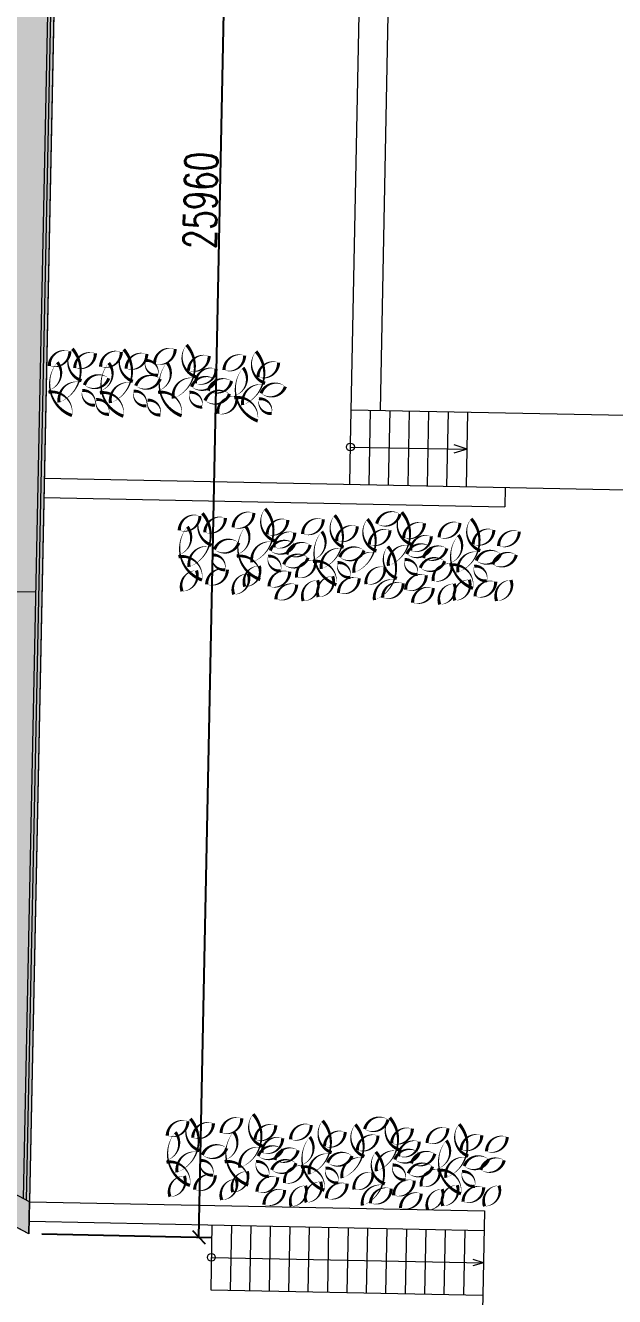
# Model space of a CAD drawing. Header units: metres. Extents: x -45 to 1930, y -347 to 488.
# Drawn here: x 108.75 to 117.84, y -319.37 to -299.77 of the extents above; entities that cross this region are included whole.
import ezdxf

# ---------------------------------------------------------------- set-up
doc = ezdxf.new("R2010")
doc.units = ezdxf.units.M
doc.header["$PDMODE"] = 3
doc.linetypes.add('ČERCHOVANÁ', pattern=[25.4, 12.7, -6.35, 0, -6.35])
for name, color, linetype in [('koty', 4, 'Continuous'), ('OSA', 7, 'ČERCHOVANÁ'), ('SRAFY', 3, 'Continuous'), ('srafy sklo', 252, 'Continuous'), ('SRAFY-TERÉN', 252, 'Continuous'), ('zariz.predmety', 203, 'Continuous'), ('ZDIVO', 1, 'Continuous')]:
    doc.layers.add(name, color=color, linetype=linetype)
doc.styles.add('ROMANS', font='romans.shx', dxfattribs={"width": 0.7})
doc.dimstyles.new('andr', dxfattribs={"dimtxt": 0.1, "dimasz": 0.2, "dimexe": 0.2, "dimexo": 0.2, "dimgap": 0.05, "dimtad": 1, "dimlfac": 1000, "dimrnd": 10, "dimtxsty": 'Standard', "dimblk": 'OBLIQUE', "dimcen": 2.5, "dimclrd": 7, "dimclre": 7, "dimclrt": 7, "dimadec": 0, "dimazin": 0, "dimtfac": 1, "dimtmove": 0, "dimatfit": 3, "dimldrblk": 'OBLIQUE', "dimfxl": 0, "dimarcsym": 0})

# ---------------------------------------------------------------- blocks, each defined once
blk = doc.blocks.new('_OBLIQUE')
at = {"color": 0, "linetype": 'ByBlock'}
blk.add_line((-0.5, -0.5), (0.5, 0.5), dxfattribs=at)
blk = doc.blocks.new('*D51')
at = {"layer": 'Defpoints', "color": 0, "linetype": 'Continuous', "lineweight": 0}
for p in [(109.333, -292.453), (111.955, -292.507), (108.801, -318.405)]:
    blk.add_point(p, dxfattribs=at)
at = {"layer": 'koty', "color": 7, "linetype": 'Continuous', "lineweight": -2}
for p, q in [((109.533, -292.457), (112.155, -292.511)), ((111.423, -318.459), (111.955, -292.507)), ((109.001, -318.409), (111.623, -318.463))]:
    blk.add_line(p, q, dxfattribs=at)
at = {"layer": 'koty', "color": 7, "linetype": 'Continuous', "lineweight": -2, "xscale": 0.2, "yscale": 0.2, "zscale": 0.2}
for p, rotation in [((111.955, -292.507), 88.82439978750594), ((111.423, -318.459), 268.8243997875059)]:
    blk.add_blockref('_OBLIQUE', p, dxfattribs=dict(at, rotation=rotation))
at = {"layer": 'koty', "color": 7, "linetype": 'Continuous', "lineweight": 0, "insert": (111.451, -302.468), "char_height": 0.5, "attachment_point": 5, "rotation": 88.8244, "style": 'ROMANS'}
blk.add_mtext('25960', dxfattribs=at)

msp = doc.modelspace()

# ---------------------------------------------------------------- hatches: boundary and pattern name
at = {"layer": 'srafy sklo', "linetype": 'Continuous', "lineweight": 0}
h = msp.add_hatch(color=253, dxfattribs=at)
h.paths.add_polyline_path([(108.800562, -318.405214), (97.124, -312.268924), (97.534333, -292.273134), (109.331849, -292.515231)])
edge = h.paths.add_edge_path(flags=17)
edge.add_line((97.124, -312.268924), (97.534333, -292.273134))

# ---------------------------------------------------------------- linework, layer by layer
at = {"linetype": 'Continuous', "lineweight": 0}
for p, q in [((109.331849, -292.515231), (108.810639, -317.914135)), ((109.229819, -292.613158), (108.71169, -317.861886)), ((109.280834, -292.564194), (108.761165, -317.888011)), ((113.764742, -306.221142), (113.946685, -297.085974)), ((114.225102, -305.705466), (114.396596, -297.094934)), ((113.775191, -305.696506), (120.098166, -305.822439)), ((109.039688, -306.752418), (119.694361, -306.964624)), ((116.151816, -306.894068), (116.145842, -307.194009)), ((109.033533, -307.052355), (116.145842, -307.194009))]:
    msp.add_line(p, q, dxfattribs=at)
at = {"layer": 'OSA', "linetype": 'Continuous', "lineweight": 0}
for p, q in [((114.052232, -306.852251), (114.075132, -305.702479)), ((114.352173, -306.858225), (114.375072, -305.708453)), ((114.652113, -306.864199), (114.675013, -305.714427)), ((114.952054, -306.870173), (114.974953, -305.720401)), ((115.251994, -306.876147), (115.274894, -305.726375)), ((115.551935, -306.882121), (115.574834, -305.732349)), ((113.752292, -306.846278), (113.764742, -306.221142)), ((115.563385, -306.307235), (115.362969, -306.238594)), ((113.763741, -306.271392), (115.563385, -306.307235)), ((115.563385, -306.307235), (115.360395, -306.367841)), ((108.810639, -317.914135), (115.832575, -318.053989)), ((115.832575, -318.053989), (115.806688, -319.353731)), ((108.804484, -318.214072), (115.826601, -318.353929)), ((111.627434, -318.270296), (111.607521, -319.270098)), ((111.927375, -318.27627), (111.907462, -319.276071)), ((112.227315, -318.282243), (112.207402, -319.282045)), ((112.527256, -318.288217), (112.507343, -319.288019)), ((112.827196, -318.294191), (112.807283, -319.293993)), ((113.127137, -318.300165), (113.107224, -319.299967)), ((113.427077, -318.306139), (113.407164, -319.305941)), ((113.727018, -318.312113), (113.707105, -319.311914)), ((114.026958, -318.318086), (114.007045, -319.317888)), ((114.326899, -318.32406), (114.306986, -319.323862)), ((114.626839, -318.330034), (114.606926, -319.329836)), ((114.92678, -318.336008), (114.906867, -319.33581)), ((115.22672, -318.341982), (115.206807, -319.341784)), ((115.526661, -318.347956), (115.506748, -319.347757)), ((111.617478, -318.770197), (115.816645, -318.85383)), ((115.816437, -318.853826), (115.653005, -318.898734)), ((115.816437, -318.853826), (115.654923, -318.802447)), ((111.607521, -319.270098), (115.806688, -319.353731)), ((115.80648, -319.353727), (115.602944, -329.573093))]:
    msp.add_line(p, q, dxfattribs=at)
for centre, radius in [((113.763741, -306.271392), 0.061121), ((111.617478, -318.770197), 0.059727)]:
    msp.add_circle(centre, radius, dxfattribs=at)
at = {"layer": 'SRAFY', "linetype": 'Continuous', "lineweight": 0}
msp.add_line((104.137791, -308.408813), (108.903669, -308.506614), dxfattribs=at)
at = {"layer": 'SRAFY-TERÉN', "linetype": 'Continuous', "lineweight": 0, "flags": 128}
msp.add_lwpolyline([(108.800562, -318.405214), (97.124, -312.268924), (97.534333, -292.273134), (109.331849, -292.515231)], close=True, dxfattribs=at)
at = {"layer": 'zariz.predmety', "color": 253, "linetype": 'Continuous', "ltscale": 0.001}
for points in [[(111.235225, -304.69635, 0, 0, 0.520567051), (111.235225, -304.69635, 0, 0.05, 0.520567051), (111.375302, -305.187599, 0, 0.05, 0.520567051), (111.353166, -305.210264, 0, 0.05, 0.520567051), (111.029775, -305.523259, 0, 0.05, 0.520567051), (111.235225, -304.69635, 0.05, 0.05, 0)], [(109.434445, -304.796136, 0, 0, 0.520567051), (109.434445, -304.796136, 0, 0.05, 0.520567051), (109.116187, -305.019788, 0, 0.05, 0.520567051), (109.434445, -304.796136, 0.05, 0.05, 0)], [(109.473134, -304.756445, 0, 0, 0.520567051), (109.473134, -304.756445, 0, 0.05, 0.520567051), (109.61321, -305.247694, 0, 0.05, 0.520567051), (109.591074, -305.270359, 0, 0.05, 0.520567051), (109.267683, -305.583353, 0, 0.05, 0.520567051), (109.473134, -304.756445, 0.05, 0.05, 0)], [(109.82812, -304.827108, 0, 0, 0.520567051), (109.82812, -304.827108, 0, 0.05, 0.520567051), (109.509863, -305.05076, 0, 0.05, 0.520567051), (109.82812, -304.827108, 0.05, 0.05, 0)], [(110.227663, -304.806396, 0, 0, 0.520567051), (110.227663, -304.806396, 0, 0.05, 0.520567051), (109.909405, -305.030047, 0, 0.05, 0.520567051), (110.227663, -304.806396, 0.05, 0.05, 0)], [(110.266352, -304.766704, 0, 0, 0.520567051), (110.266352, -304.766704, 0, 0.05, 0.520567051), (110.406428, -305.257953, 0, 0.05, 0.520567051), (110.384292, -305.280618, 0, 0.05, 0.520567051), (110.060901, -305.593613, 0, 0.05, 0.520567051), (110.266352, -304.766704, 0.05, 0.05, 0)], [(110.621338, -304.837367, 0, 0, 0.520567051), (110.621338, -304.837367, 0, 0.05, 0.520567051), (110.303081, -305.061019, 0, 0.05, 0.520567051), (110.621338, -304.837367, 0.05, 0.05, 0)], [(111.059251, -304.761101, 0, 0, 0.520567051), (111.059251, -304.761101, 0, 0.05, 0.520567051), (110.740994, -304.984752, 0, 0.05, 0.520567051), (111.059251, -304.761101, 0.05, 0.05, 0)], [(111.583459, -304.868583, 0, 0, 0.520567051), (111.583459, -304.868583, 0, 0.05, 0.520567051), (111.265202, -305.092235, 0, 0.05, 0.520567051), (111.583459, -304.868583, 0.05, 0.05, 0)], [(112.13068, -304.861983, 0, 0, 0.520567051), (112.13068, -304.861983, 0, 0.05, 0.520567051), (111.812422, -305.085634, 0, 0.05, 0.520567051), (112.13068, -304.861983, 0.05, 0.05, 0)], [(112.306653, -304.797232, 0, 0, 0.520567051), (112.306653, -304.797232, 0, 0.05, 0.520567051), (112.44673, -305.288482, 0, 0.05, 0.520567051), (112.424594, -305.311147, 0, 0.05, 0.520567051), (112.101203, -305.624141, 0, 0.05, 0.520567051), (112.306653, -304.797232, 0.05, 0.05, 0)], [(109.466483, -305.786317, 0, 0, 0.520567051), (109.466483, -305.786317, 0, 0.05, 0.520567051), (109.103815, -305.426569, 0, 0.05, 0.520567051), (109.112018, -305.395968, 0, 0.05, 0.520567051), (109.24074, -304.964716, 0, 0.05, 0.520567051), (109.466483, -305.786317, 0.05, 0.05, 0)], [(110.259701, -305.796576, 0, 0, 0.520567051), (110.259701, -305.796576, 0, 0.05, 0.520567051), (109.897033, -305.436828, 0, 0.05, 0.520567051), (109.905237, -305.406227, 0, 0.05, 0.520567051), (110.033958, -304.974976, 0, 0.05, 0.520567051), (110.259701, -305.796576, 0.05, 0.05, 0)], [(110.794072, -305.163512, 0, 0, 0.520567051), (110.794072, -305.163512, 0, 0.05, 0.520567051), (110.598828, -304.937287, 0, 0.05, 0.520567051), (110.794072, -305.163512, 0.05, 0.05, 0)], [(111.158349, -305.790345, 0, 0, 0.520567051), (111.158349, -305.790345, 0, 0.05, 0.520567051), (110.795681, -305.430597, 0, 0.05, 0.520567051), (110.803884, -305.399996, 0, 0.05, 0.520567051), (110.932606, -304.968745, 0, 0.05, 0.520567051), (111.158349, -305.790345, 0.05, 0.05, 0)], [(111.690198, -305.067221, 0, 0, 0.520567051), (111.690198, -305.067221, 0, 0.05, 0.520567051), (111.371941, -305.290872, 0, 0.05, 0.520567051), (111.690198, -305.067221, 0.05, 0.05, 0)], [(112.333142, -305.870426, 0, 0, 0.520567051), (112.333142, -305.870426, 0, 0.05, 0.520567051), (111.970473, -305.510677, 0, 0.05, 0.520567051), (111.978677, -305.480076, 0, 0.05, 0.520567051), (112.107399, -305.048825, 0, 0.05, 0.520567051), (112.333142, -305.870426, 0.05, 0.05, 0)], [(112.654888, -304.969466, 0, 0, 0.520567051), (112.654888, -304.969466, 0, 0.05, 0.520567051), (112.33663, -305.193117, 0, 0.05, 0.520567051), (112.654888, -304.969466, 0.05, 0.05, 0)], [(110.034033, -305.211836, 0, 0, 0.520567051), (110.034033, -305.211836, 0, 0.05, 0.520567051), (109.658935, -305.314837, 0, 0.05, 0.520567051), (110.034033, -305.211836, 0.05, 0.05, 0)], [(110.827251, -305.222095, 0, 0, 0.520567051), (110.827251, -305.222095, 0, 0.05, 0.520567051), (110.452153, -305.325096, 0, 0.05, 0.520567051), (110.827251, -305.222095, 0.05, 0.05, 0)], [(111.688486, -305.239414, 0, 0, 0.520567051), (111.688486, -305.239414, 0, 0.05, 0.520567051), (111.313388, -305.342415, 0, 0.05, 0.520567051), (111.688486, -305.239414, 0.05, 0.05, 0)], [(111.569973, -305.402491, 0, 0, 0.520567051), (111.569973, -305.402491, 0, 0.05, 0.520567051), (111.929568, -305.25417, 0, 0.05, 0.520567051), (111.569973, -305.402491, 0.05, 0.05, 0)], [(109.821439, -305.626966, 0, 0, 0.520567051), (109.821439, -305.626966, 0, 0.05, 0.520567051), (109.626195, -305.40074, 0, 0.05, 0.520567051), (109.821439, -305.626966, 0.05, 0.05, 0)], [(110.614657, -305.637225, 0, 0, 0.520567051), (110.614657, -305.637225, 0, 0.05, 0.520567051), (110.419413, -305.411, 0, 0.05, 0.520567051), (110.614657, -305.637225, 0.05, 0.05, 0)], [(111.475892, -305.654544, 0, 0, 0.520567051), (111.475892, -305.654544, 0, 0.05, 0.520567051), (111.280648, -305.428319, 0, 0.05, 0.520567051), (111.475892, -305.654544, 0.05, 0.05, 0)], [(111.89611, -305.451949, 0, 0, 0.520567051), (111.89611, -305.451949, 0, 0.05, 0.520567051), (111.521012, -305.554949, 0, 0.05, 0.520567051), (111.89611, -305.451949, 0.05, 0.05, 0)], [(112.759914, -305.340297, 0, 0, 0.520567051), (112.759914, -305.340297, 0, 0.05, 0.520567051), (112.384816, -305.443297, 0, 0.05, 0.520567051), (112.759914, -305.340297, 0.05, 0.05, 0)], [(110.036602, -305.766575, 0, 0, 0.520567051), (110.036602, -305.766575, 0, 0.05, 0.520567051), (109.841359, -305.54035, 0, 0.05, 0.520567051), (110.036602, -305.766575, 0.05, 0.05, 0)], [(110.829821, -305.776835, 0, 0, 0.520567051), (110.829821, -305.776835, 0, 0.05, 0.520567051), (110.634577, -305.550609, 0, 0.05, 0.520567051), (110.829821, -305.776835, 0.05, 0.05, 0)], [(111.71978, -305.757602, 0, 0, 0.520567051), (111.71978, -305.757602, 0, 0.05, 0.520567051), (112.008137, -305.496531, 0, 0.05, 0.520567051), (111.71978, -305.757602, 0.05, 0.05, 0)], [(112.54732, -305.755427, 0, 0, 0.520567051), (112.54732, -305.755427, 0, 0.05, 0.520567051), (112.352076, -305.529201, 0, 0.05, 0.520567051), (112.54732, -305.755427, 0.05, 0.05, 0)], [(112.448504, -307.223207, 0, 0, 0.520567051), (112.448504, -307.223207, 0, 0.05, 0.520567051), (112.588581, -307.714456, 0, 0.05, 0.520567051), (112.566445, -307.737121, 0, 0.05, 0.520567051), (112.243054, -308.050116, 0, 0.05, 0.520567051), (112.448504, -307.223207, 0.05, 0.05, 0)], [(111.440942, -307.333252, 0, 0, 0.520567051), (111.440942, -307.333252, 0, 0.05, 0.520567051), (111.122684, -307.556904, 0, 0.05, 0.520567051), (111.440942, -307.333252, 0.05, 0.05, 0)], [(111.47963, -307.293561, 0, 0, 0.520567051), (111.47963, -307.293561, 0, 0.05, 0.520567051), (111.619707, -307.78481, 0, 0.05, 0.520567051), (111.597571, -307.807475, 0, 0.05, 0.520567051), (111.27418, -308.120469, 0, 0.05, 0.520567051), (111.47963, -307.293561, 0.05, 0.05, 0)], [(111.834617, -307.364224, 0, 0, 0.520567051), (111.834617, -307.364224, 0, 0.05, 0.520567051), (111.51636, -307.587876, 0, 0.05, 0.520567051), (111.834617, -307.364224, 0.05, 0.05, 0)], [(112.27253, -307.287957, 0, 0, 0.520567051), (112.27253, -307.287957, 0, 0.05, 0.520567051), (111.954273, -307.511609, 0, 0.05, 0.520567051), (112.27253, -307.287957, 0.05, 0.05, 0)], [(112.796738, -307.39544, 0, 0, 0.520567051), (112.796738, -307.39544, 0, 0.05, 0.520567051), (112.478481, -307.619092, 0, 0.05, 0.520567051), (112.796738, -307.39544, 0.05, 0.05, 0)], [(113.343958, -307.38884, 0, 0, 0.520567051), (113.343958, -307.38884, 0, 0.05, 0.520567051), (113.025701, -307.612491, 0, 0.05, 0.520567051), (113.343958, -307.38884, 0.05, 0.05, 0)], [(113.519932, -307.324089, 0, 0, 0.520567051), (113.519932, -307.324089, 0, 0.05, 0.520567051), (113.660009, -307.815338, 0, 0.05, 0.520567051), (113.637873, -307.838004, 0, 0.05, 0.520567051), (113.314482, -308.150998, 0, 0.05, 0.520567051), (113.519932, -307.324089, 0.05, 0.05, 0)], [(114.025109, -307.383004, 0, 0, 0.520567051), (114.025109, -307.383004, 0, 0.05, 0.520567051), (114.165186, -307.874253, 0, 0.05, 0.520567051), (114.14305, -307.896918, 0, 0.05, 0.520567051), (113.819659, -308.209913, 0, 0.05, 0.520567051), (114.025109, -307.383004, 0.05, 0.05, 0)], [(114.168966, -307.453928, 0, 0, 0.520567051), (114.168966, -307.453928, 0, 0.05, 0.520567051), (114.528561, -307.305607, 0, 0.05, 0.520567051), (114.168966, -307.453928, 0.05, 0.05, 0)], [(114.555975, -307.276768, 0, 0, 0.520567051), (114.555975, -307.276768, 0, 0.05, 0.520567051), (114.696052, -307.768017, 0, 0.05, 0.520567051), (114.673916, -307.790682, 0, 0.05, 0.520567051), (114.350525, -308.103677, 0, 0.05, 0.520567051), (114.555975, -307.276768, 0.05, 0.05, 0)], [(114.904209, -307.449001, 0, 0, 0.520567051), (114.904209, -307.449001, 0, 0.05, 0.520567051), (114.585952, -307.672653, 0, 0.05, 0.520567051), (114.904209, -307.449001, 0.05, 0.05, 0)], [(115.451429, -307.442401, 0, 0, 0.520567051), (115.451429, -307.442401, 0, 0.05, 0.520567051), (115.133172, -307.666052, 0, 0.05, 0.520567051), (115.451429, -307.442401, 0.05, 0.05, 0)], [(115.627403, -307.37765, 0, 0, 0.520567051), (115.627403, -307.37765, 0, 0.05, 0.520567051), (115.76748, -307.868899, 0, 0.05, 0.520567051), (115.745344, -307.891564, 0, 0.05, 0.520567051), (115.421953, -308.204559, 0, 0.05, 0.520567051), (115.627403, -307.37765, 0.05, 0.05, 0)], [(111.47298, -308.323433, 0, 0, 0.520567051), (111.47298, -308.323433, 0, 0.05, 0.520567051), (111.110312, -307.963685, 0, 0.05, 0.520567051), (111.118515, -307.933084, 0, 0.05, 0.520567051), (111.247237, -307.501832, 0, 0.05, 0.520567051), (111.47298, -308.323433, 0.05, 0.05, 0)], [(112.371628, -308.317202, 0, 0, 0.520567051), (112.371628, -308.317202, 0, 0.05, 0.520567051), (112.008959, -307.957454, 0, 0.05, 0.520567051), (112.017163, -307.926853, 0, 0.05, 0.520567051), (112.145885, -307.495602, 0, 0.05, 0.520567051), (112.371628, -308.317202, 0.05, 0.05, 0)], [(112.903477, -307.594078, 0, 0, 0.520567051), (112.903477, -307.594078, 0, 0.05, 0.520567051), (112.585219, -307.817729, 0, 0.05, 0.520567051), (112.903477, -307.594078, 0.05, 0.05, 0)], [(113.54642, -308.397283, 0, 0, 0.520567051), (113.54642, -308.397283, 0, 0.05, 0.520567051), (113.183752, -308.037534, 0, 0.05, 0.520567051), (113.191956, -308.006933, 0, 0.05, 0.520567051), (113.320677, -307.575682, 0, 0.05, 0.520567051), (113.54642, -308.397283, 0.05, 0.05, 0)], [(113.868166, -307.496323, 0, 0, 0.520567051), (113.868166, -307.496323, 0, 0.05, 0.520567051), (113.549909, -307.719974, 0, 0.05, 0.520567051), (113.868166, -307.496323, 0.05, 0.05, 0)], [(114.373344, -307.555237, 0, 0, 0.520567051), (114.373344, -307.555237, 0, 0.05, 0.520567051), (114.055086, -307.778889, 0, 0.05, 0.520567051), (114.373344, -307.555237, 0.05, 0.05, 0)], [(115.010948, -307.647639, 0, 0, 0.520567051), (115.010948, -307.647639, 0, 0.05, 0.520567051), (114.69269, -307.87129, 0, 0.05, 0.520567051), (115.010948, -307.647639, 0.05, 0.05, 0)], [(115.653891, -308.450843, 0, 0, 0.520567051), (115.653891, -308.450843, 0, 0.05, 0.520567051), (115.291223, -308.091095, 0, 0.05, 0.520567051), (115.299427, -308.060494, 0, 0.05, 0.520567051), (115.428148, -307.629243, 0, 0.05, 0.520567051), (115.653891, -308.450843, 0.05, 0.05, 0)], [(115.975637, -307.549883, 0, 0, 0.520567051), (115.975637, -307.549883, 0, 0.05, 0.520567051), (115.65738, -307.773535, 0, 0.05, 0.520567051), (115.975637, -307.549883, 0.05, 0.05, 0)], [(116.367808, -307.574643, 0, 0, 0.520567051), (116.367808, -307.574643, 0, 0.05, 0.520567051), (116.04955, -307.798294, 0, 0.05, 0.520567051), (116.367808, -307.574643, 0.05, 0.05, 0)], [(112.04053, -307.748952, 0, 0, 0.520567051), (112.04053, -307.748952, 0, 0.05, 0.520567051), (111.665431, -307.851953, 0, 0.05, 0.520567051), (112.04053, -307.748952, 0.05, 0.05, 0)], [(112.901764, -307.766271, 0, 0, 0.520567051), (112.901764, -307.766271, 0, 0.05, 0.520567051), (112.526666, -307.869272, 0, 0.05, 0.520567051), (112.901764, -307.766271, 0.05, 0.05, 0)], [(112.783252, -307.929348, 0, 0, 0.520567051), (112.783252, -307.929348, 0, 0.05, 0.520567051), (113.142847, -307.781027, 0, 0.05, 0.520567051), (112.783252, -307.929348, 0.05, 0.05, 0)], [(113.973193, -307.867153, 0, 0, 0.520567051), (113.973193, -307.867153, 0, 0.05, 0.520567051), (113.598094, -307.970154, 0, 0.05, 0.520567051), (113.973193, -307.867153, 0.05, 0.05, 0)], [(114.340191, -307.805471, 0, 0, 0.520567051), (114.340191, -307.805471, 0, 0.05, 0.520567051), (114.480268, -308.29672, 0, 0.05, 0.520567051), (114.458132, -308.319385, 0, 0.05, 0.520567051), (114.134741, -308.632379, 0, 0.05, 0.520567051), (114.340191, -307.805471, 0.05, 0.05, 0)], [(115.009235, -307.819832, 0, 0, 0.520567051), (115.009235, -307.819832, 0, 0.05, 0.520567051), (114.634137, -307.922833, 0, 0.05, 0.520567051), (115.009235, -307.819832, 0.05, 0.05, 0)], [(114.890723, -307.982909, 0, 0, 0.520567051), (114.890723, -307.982909, 0, 0.05, 0.520567051), (115.250318, -307.834588, 0, 0.05, 0.520567051), (114.890723, -307.982909, 0.05, 0.05, 0)], [(111.827936, -308.164082, 0, 0, 0.520567051), (111.827936, -308.164082, 0, 0.05, 0.520567051), (111.632692, -307.937856, 0, 0.05, 0.520567051), (111.827936, -308.164082, 0.05, 0.05, 0)], [(112.68917, -308.181401, 0, 0, 0.520567051), (112.68917, -308.181401, 0, 0.05, 0.520567051), (112.493927, -307.955176, 0, 0.05, 0.520567051), (112.68917, -308.181401, 0.05, 0.05, 0)], [(113.109389, -307.978805, 0, 0, 0.520567051), (113.109389, -307.978805, 0, 0.05, 0.520567051), (112.734291, -308.081806, 0, 0.05, 0.520567051), (113.109389, -307.978805, 0.05, 0.05, 0)], [(112.933059, -308.284459, 0, 0, 0.520567051), (112.933059, -308.284459, 0, 0.05, 0.520567051), (113.221415, -308.023388, 0, 0.05, 0.520567051), (112.933059, -308.284459, 0.05, 0.05, 0)], [(114.796641, -308.234962, 0, 0, 0.520567051), (114.796641, -308.234962, 0, 0.05, 0.520567051), (114.601398, -308.008737, 0, 0.05, 0.520567051), (114.796641, -308.234962, 0.05, 0.05, 0)], [(115.21686, -308.032366, 0, 0, 0.520567051), (115.21686, -308.032366, 0, 0.05, 0.520567051), (114.841762, -308.135367, 0, 0.05, 0.520567051), (115.21686, -308.032366, 0.05, 0.05, 0)], [(116.080663, -307.920714, 0, 0, 0.520567051), (116.080663, -307.920714, 0, 0.05, 0.520567051), (115.705565, -308.023715, 0, 0.05, 0.520567051), (116.080663, -307.920714, 0.05, 0.05, 0)], [(115.962151, -308.083791, 0, 0, 0.520567051), (115.962151, -308.083791, 0, 0.05, 0.520567051), (116.321746, -307.93547, 0, 0.05, 0.520567051), (115.962151, -308.083791, 0.05, 0.05, 0)], [(111.387192, -308.176406, 0, 0, 0.520567051), (111.387192, -308.176406, 0, 0.05, 0.520567051), (111.165336, -308.495918, 0, 0.05, 0.520567051), (111.387192, -308.176406, 0.05, 0.05, 0)], [(111.545842, -308.388821, 0, 0, 0.520567051), (111.545842, -308.388821, 0, 0.05, 0.520567051), (111.8641, -308.16517, 0, 0.05, 0.520567051), (111.545842, -308.388821, 0.05, 0.05, 0)], [(112.184971, -308.225743, 0, 0, 0.520567051), (112.184971, -308.225743, 0, 0.05, 0.520567051), (111.963116, -308.545255, 0, 0.05, 0.520567051), (112.184971, -308.225743, 0.05, 0.05, 0)], [(112.356066, -308.106053, 0, 0, 0.520567051), (112.356066, -308.106053, 0, 0.05, 0.520567051), (112.13421, -308.425564, 0, 0.05, 0.520567051), (112.356066, -308.106053, 0.05, 0.05, 0)], [(112.507963, -308.420037, 0, 0, 0.520567051), (112.507963, -308.420037, 0, 0.05, 0.520567051), (112.82622, -308.196386, 0, 0.05, 0.520567051), (112.507963, -308.420037, 0.05, 0.05, 0)], [(113.760599, -308.282284, 0, 0, 0.520567051), (113.760599, -308.282284, 0, 0.05, 0.520567051), (113.565355, -308.056058, 0, 0.05, 0.520567051), (113.760599, -308.282284, 0.05, 0.05, 0)], [(114.004487, -308.385341, 0, 0, 0.520567051), (114.004487, -308.385341, 0, 0.05, 0.520567051), (114.292844, -308.12427, 0, 0.05, 0.520567051), (114.004487, -308.385341, 0.05, 0.05, 0)], [(115.04053, -308.33802, 0, 0, 0.520567051), (115.04053, -308.33802, 0, 0.05, 0.520567051), (115.328886, -308.076949, 0, 0.05, 0.520567051), (115.04053, -308.33802, 0.05, 0.05, 0)], [(115.86807, -308.335844, 0, 0, 0.520567051), (115.86807, -308.335844, 0, 0.05, 0.520567051), (115.672826, -308.109619, 0, 0.05, 0.520567051), (115.86807, -308.335844, 0.05, 0.05, 0)], [(112.614702, -308.618675, 0, 0, 0.520567051), (112.614702, -308.618675, 0, 0.05, 0.520567051), (112.932959, -308.395023, 0, 0.05, 0.520567051), (112.614702, -308.618675, 0.05, 0.05, 0)], [(113.2564, -308.326625, 0, 0, 0.520567051), (113.2564, -308.326625, 0, 0.05, 0.520567051), (113.034544, -308.646137, 0, 0.05, 0.520567051), (113.2564, -308.326625, 0.05, 0.05, 0)], [(113.489439, -308.265164, 0, 0, 0.520567051), (113.489439, -308.265164, 0, 0.05, 0.520567051), (113.267584, -308.584676, 0, 0.05, 0.520567051), (113.489439, -308.265164, 0.05, 0.05, 0)], [(113.579391, -308.520919, 0, 0, 0.520567051), (113.579391, -308.520919, 0, 0.05, 0.520567051), (113.897649, -308.297268, 0, 0.05, 0.520567051), (113.579391, -308.520919, 0.05, 0.05, 0)], [(114.577658, -308.372952, 0, 0, 0.520567051), (114.577658, -308.372952, 0, 0.05, 0.520567051), (114.259401, -308.596603, 0, 0.05, 0.520567051), (114.577658, -308.372952, 0.05, 0.05, 0)], [(114.615434, -308.473598, 0, 0, 0.520567051), (114.615434, -308.473598, 0, 0.05, 0.520567051), (114.933691, -308.249946, 0, 0.05, 0.520567051), (114.615434, -308.473598, 0.05, 0.05, 0)], [(115.363871, -308.380186, 0, 0, 0.520567051), (115.363871, -308.380186, 0, 0.05, 0.520567051), (115.142015, -308.699698, 0, 0.05, 0.520567051), (115.363871, -308.380186, 0.05, 0.05, 0)], [(115.59691, -308.318725, 0, 0, 0.520567051), (115.59691, -308.318725, 0, 0.05, 0.520567051), (115.375055, -308.638237, 0, 0.05, 0.520567051), (115.59691, -308.318725, 0.05, 0.05, 0)], [(115.686862, -308.57448, 0, 0, 0.520567051), (115.686862, -308.57448, 0, 0.05, 0.520567051), (116.00512, -308.350829, 0, 0.05, 0.520567051), (115.686862, -308.57448, 0.05, 0.05, 0)], [(116.240482, -308.324679, 0, 0, 0.520567051), (116.240482, -308.324679, 0, 0.05, 0.520567051), (116.018626, -308.644191, 0, 0.05, 0.520567051), (116.240482, -308.324679, 0.05, 0.05, 0)], [(114.722173, -308.672235, 0, 0, 0.520567051), (114.722173, -308.672235, 0, 0.05, 0.520567051), (115.04043, -308.448584, 0, 0.05, 0.520567051), (114.722173, -308.672235, 0.05, 0.05, 0)], [(111.293854, -316.63167, 0, 0, 0.520567051), (111.293854, -316.63167, 0, 0.05, 0.520567051), (111.433931, -317.122919, 0, 0.05, 0.520567051), (111.411795, -317.145584, 0, 0.05, 0.520567051), (111.088404, -317.458578, 0, 0.05, 0.520567051), (111.293854, -316.63167, 0.05, 0.05, 0)], [(112.086754, -316.626066, 0, 0, 0.520567051), (112.086754, -316.626066, 0, 0.05, 0.520567051), (111.768497, -316.849718, 0, 0.05, 0.520567051), (112.086754, -316.626066, 0.05, 0.05, 0)], [(112.262728, -316.561316, 0, 0, 0.520567051), (112.262728, -316.561316, 0, 0.05, 0.520567051), (112.402805, -317.052565, 0, 0.05, 0.520567051), (112.380668, -317.07523, 0, 0.05, 0.520567051), (112.057277, -317.388225, 0, 0.05, 0.520567051), (112.262728, -316.561316, 0.05, 0.05, 0)], [(113.98319, -316.792037, 0, 0, 0.520567051), (113.98319, -316.792037, 0, 0.05, 0.520567051), (114.342785, -316.643716, 0, 0.05, 0.520567051), (113.98319, -316.792037, 0.05, 0.05, 0)], [(114.370199, -316.614877, 0, 0, 0.520567051), (114.370199, -316.614877, 0, 0.05, 0.520567051), (114.510276, -317.106126, 0, 0.05, 0.520567051), (114.488139, -317.128791, 0, 0.05, 0.520567051), (114.164748, -317.441786, 0, 0.05, 0.520567051), (114.370199, -316.614877, 0.05, 0.05, 0)], [(111.287204, -317.661542, 0, 0, 0.520567051), (111.287204, -317.661542, 0, 0.05, 0.520567051), (110.924535, -317.301794, 0, 0.05, 0.520567051), (110.932739, -317.271193, 0, 0.05, 0.520567051), (111.061461, -316.839941, 0, 0.05, 0.520567051), (111.287204, -317.661542, 0.05, 0.05, 0)], [(111.255165, -316.671361, 0, 0, 0.520567051), (111.255165, -316.671361, 0, 0.05, 0.520567051), (110.936908, -316.895013, 0, 0.05, 0.520567051), (111.255165, -316.671361, 0.05, 0.05, 0)], [(111.648841, -316.702333, 0, 0, 0.520567051), (111.648841, -316.702333, 0, 0.05, 0.520567051), (111.330584, -316.925985, 0, 0.05, 0.520567051), (111.648841, -316.702333, 0.05, 0.05, 0)], [(112.185852, -317.655311, 0, 0, 0.520567051), (112.185852, -317.655311, 0, 0.05, 0.520567051), (111.823183, -317.295563, 0, 0.05, 0.520567051), (111.831387, -317.264962, 0, 0.05, 0.520567051), (111.960109, -316.83371, 0, 0.05, 0.520567051), (112.185852, -317.655311, 0.05, 0.05, 0)], [(112.610962, -316.733549, 0, 0, 0.520567051), (112.610962, -316.733549, 0, 0.05, 0.520567051), (112.292705, -316.957201, 0, 0.05, 0.520567051), (112.610962, -316.733549, 0.05, 0.05, 0)], [(113.158182, -316.726949, 0, 0, 0.520567051), (113.158182, -316.726949, 0, 0.05, 0.520567051), (112.839925, -316.9506, 0, 0.05, 0.520567051), (113.158182, -316.726949, 0.05, 0.05, 0)], [(113.334156, -316.662198, 0, 0, 0.520567051), (113.334156, -316.662198, 0, 0.05, 0.520567051), (113.474233, -317.153447, 0, 0.05, 0.520567051), (113.452097, -317.176113, 0, 0.05, 0.520567051), (113.128706, -317.489107, 0, 0.05, 0.520567051), (113.334156, -316.662198, 0.05, 0.05, 0)], [(113.68239, -316.834431, 0, 0, 0.520567051), (113.68239, -316.834431, 0, 0.05, 0.520567051), (113.364133, -317.058083, 0, 0.05, 0.520567051), (113.68239, -316.834431, 0.05, 0.05, 0)], [(113.839333, -316.721113, 0, 0, 0.520567051), (113.839333, -316.721113, 0, 0.05, 0.520567051), (113.97941, -317.212362, 0, 0.05, 0.520567051), (113.957274, -317.235027, 0, 0.05, 0.520567051), (113.633883, -317.548022, 0, 0.05, 0.520567051), (113.839333, -316.721113, 0.05, 0.05, 0)], [(114.718433, -316.78711, 0, 0, 0.520567051), (114.718433, -316.78711, 0, 0.05, 0.520567051), (114.400176, -317.010762, 0, 0.05, 0.520567051), (114.718433, -316.78711, 0.05, 0.05, 0)], [(115.265653, -316.78051, 0, 0, 0.520567051), (115.265653, -316.78051, 0, 0.05, 0.520567051), (114.947396, -317.004161, 0, 0.05, 0.520567051), (115.265653, -316.78051, 0.05, 0.05, 0)], [(115.441627, -316.715759, 0, 0, 0.520567051), (115.441627, -316.715759, 0, 0.05, 0.520567051), (115.581704, -317.207008, 0, 0.05, 0.520567051), (115.559567, -317.229673, 0, 0.05, 0.520567051), (115.236176, -317.542668, 0, 0.05, 0.520567051), (115.441627, -316.715759, 0.05, 0.05, 0)], [(111.854753, -317.087061, 0, 0, 0.520567051), (111.854753, -317.087061, 0, 0.05, 0.520567051), (111.479655, -317.190062, 0, 0.05, 0.520567051), (111.854753, -317.087061, 0.05, 0.05, 0)], [(112.7177, -316.932187, 0, 0, 0.520567051), (112.7177, -316.932187, 0, 0.05, 0.520567051), (112.399443, -317.155838, 0, 0.05, 0.520567051), (112.7177, -316.932187, 0.05, 0.05, 0)], [(113.360644, -317.735391, 0, 0, 0.520567051), (113.360644, -317.735391, 0, 0.05, 0.520567051), (112.997976, -317.375643, 0, 0.05, 0.520567051), (113.006179, -317.345042, 0, 0.05, 0.520567051), (113.134901, -316.913791, 0, 0.05, 0.520567051), (113.360644, -317.735391, 0.05, 0.05, 0)], [(114.187567, -316.893346, 0, 0, 0.520567051), (114.187567, -316.893346, 0, 0.05, 0.520567051), (113.86931, -317.116998, 0, 0.05, 0.520567051), (114.187567, -316.893346, 0.05, 0.05, 0)], [(114.825171, -316.985748, 0, 0, 0.520567051), (114.825171, -316.985748, 0, 0.05, 0.520567051), (114.506914, -317.209399, 0, 0.05, 0.520567051), (114.825171, -316.985748, 0.05, 0.05, 0)], [(115.468115, -317.788952, 0, 0, 0.520567051), (115.468115, -317.788952, 0, 0.05, 0.520567051), (115.105447, -317.429204, 0, 0.05, 0.520567051), (115.11365, -317.398603, 0, 0.05, 0.520567051), (115.242372, -316.967352, 0, 0.05, 0.520567051), (115.468115, -317.788952, 0.05, 0.05, 0)], [(115.789861, -316.887992, 0, 0, 0.520567051), (115.789861, -316.887992, 0, 0.05, 0.520567051), (115.471604, -317.111644, 0, 0.05, 0.520567051), (115.789861, -316.887992, 0.05, 0.05, 0)], [(116.182032, -316.912751, 0, 0, 0.520567051), (116.182032, -316.912751, 0, 0.05, 0.520567051), (115.863774, -317.136403, 0, 0.05, 0.520567051), (116.182032, -316.912751, 0.05, 0.05, 0)], [(112.715988, -317.10438, 0, 0, 0.520567051), (112.715988, -317.10438, 0, 0.05, 0.520567051), (112.34089, -317.207381, 0, 0.05, 0.520567051), (112.715988, -317.10438, 0.05, 0.05, 0)], [(112.597476, -317.267457, 0, 0, 0.520567051), (112.597476, -317.267457, 0, 0.05, 0.520567051), (112.957071, -317.119136, 0, 0.05, 0.520567051), (112.597476, -317.267457, 0.05, 0.05, 0)], [(113.787416, -317.205262, 0, 0, 0.520567051), (113.787416, -317.205262, 0, 0.05, 0.520567051), (113.412318, -317.308263, 0, 0.05, 0.520567051), (113.787416, -317.205262, 0.05, 0.05, 0)], [(114.154415, -317.14358, 0, 0, 0.520567051), (114.154415, -317.14358, 0, 0.05, 0.520567051), (114.294492, -317.634829, 0, 0.05, 0.520567051), (114.272355, -317.657494, 0, 0.05, 0.520567051), (113.948964, -317.970488, 0, 0.05, 0.520567051), (114.154415, -317.14358, 0.05, 0.05, 0)], [(114.823459, -317.157941, 0, 0, 0.520567051), (114.823459, -317.157941, 0, 0.05, 0.520567051), (114.448361, -317.260942, 0, 0.05, 0.520567051), (114.823459, -317.157941, 0.05, 0.05, 0)], [(114.704947, -317.321018, 0, 0, 0.520567051), (114.704947, -317.321018, 0, 0.05, 0.520567051), (115.064542, -317.172697, 0, 0.05, 0.520567051), (114.704947, -317.321018, 0.05, 0.05, 0)], [(115.894887, -317.258823, 0, 0, 0.520567051), (115.894887, -317.258823, 0, 0.05, 0.520567051), (115.519789, -317.361824, 0, 0.05, 0.520567051), (115.894887, -317.258823, 0.05, 0.05, 0)], [(115.776375, -317.4219, 0, 0, 0.520567051), (115.776375, -317.4219, 0, 0.05, 0.520567051), (116.13597, -317.273579, 0, 0.05, 0.520567051), (115.776375, -317.4219, 0.05, 0.05, 0)], [(111.642159, -317.502191, 0, 0, 0.520567051), (111.642159, -317.502191, 0, 0.05, 0.520567051), (111.446916, -317.275965, 0, 0.05, 0.520567051), (111.642159, -317.502191, 0.05, 0.05, 0)], [(112.503394, -317.51951, 0, 0, 0.520567051), (112.503394, -317.51951, 0, 0.05, 0.520567051), (112.308151, -317.293285, 0, 0.05, 0.520567051), (112.503394, -317.51951, 0.05, 0.05, 0)], [(112.923613, -317.316914, 0, 0, 0.520567051), (112.923613, -317.316914, 0, 0.05, 0.520567051), (112.548515, -317.419915, 0, 0.05, 0.520567051), (112.923613, -317.316914, 0.05, 0.05, 0)], [(112.747282, -317.622568, 0, 0, 0.520567051), (112.747282, -317.622568, 0, 0.05, 0.520567051), (113.035639, -317.361497, 0, 0.05, 0.520567051), (112.747282, -317.622568, 0.05, 0.05, 0)], [(113.574822, -317.620392, 0, 0, 0.520567051), (113.574822, -317.620392, 0, 0.05, 0.520567051), (113.379579, -317.394167, 0, 0.05, 0.520567051), (113.574822, -317.620392, 0.05, 0.05, 0)], [(114.610865, -317.573071, 0, 0, 0.520567051), (114.610865, -317.573071, 0, 0.05, 0.520567051), (114.415622, -317.346845, 0, 0.05, 0.520567051), (114.610865, -317.573071, 0.05, 0.05, 0)], [(115.031084, -317.370475, 0, 0, 0.520567051), (115.031084, -317.370475, 0, 0.05, 0.520567051), (114.655986, -317.473476, 0, 0.05, 0.520567051), (115.031084, -317.370475, 0.05, 0.05, 0)], [(114.854753, -317.676129, 0, 0, 0.520567051), (114.854753, -317.676129, 0, 0.05, 0.520567051), (115.14311, -317.415058, 0, 0.05, 0.520567051), (114.854753, -317.676129, 0.05, 0.05, 0)], [(111.201416, -317.514515, 0, 0, 0.520567051), (111.201416, -317.514515, 0, 0.05, 0.520567051), (110.97956, -317.834027, 0, 0.05, 0.520567051), (111.201416, -317.514515, 0.05, 0.05, 0)], [(111.360066, -317.72693, 0, 0, 0.520567051), (111.360066, -317.72693, 0, 0.05, 0.520567051), (111.678323, -317.503279, 0, 0.05, 0.520567051), (111.360066, -317.72693, 0.05, 0.05, 0)], [(111.999195, -317.563852, 0, 0, 0.520567051), (111.999195, -317.563852, 0, 0.05, 0.520567051), (111.777339, -317.883364, 0, 0.05, 0.520567051), (111.999195, -317.563852, 0.05, 0.05, 0)], [(112.170289, -317.444162, 0, 0, 0.520567051), (112.170289, -317.444162, 0, 0.05, 0.520567051), (111.948434, -317.763673, 0, 0.05, 0.520567051), (112.170289, -317.444162, 0.05, 0.05, 0)], [(112.322187, -317.758146, 0, 0, 0.520567051), (112.322187, -317.758146, 0, 0.05, 0.520567051), (112.640444, -317.534495, 0, 0.05, 0.520567051), (112.322187, -317.758146, 0.05, 0.05, 0)], [(113.303663, -317.603273, 0, 0, 0.520567051), (113.303663, -317.603273, 0, 0.05, 0.520567051), (113.081807, -317.922785, 0, 0.05, 0.520567051), (113.303663, -317.603273, 0.05, 0.05, 0)], [(113.393615, -317.859028, 0, 0, 0.520567051), (113.393615, -317.859028, 0, 0.05, 0.520567051), (113.711872, -317.635377, 0, 0.05, 0.520567051), (113.393615, -317.859028, 0.05, 0.05, 0)], [(113.81871, -317.72345, 0, 0, 0.520567051), (113.81871, -317.72345, 0, 0.05, 0.520567051), (114.107067, -317.462379, 0, 0.05, 0.520567051), (113.81871, -317.72345, 0.05, 0.05, 0)], [(114.429658, -317.811707, 0, 0, 0.520567051), (114.429658, -317.811707, 0, 0.05, 0.520567051), (114.747915, -317.588055, 0, 0.05, 0.520567051), (114.429658, -317.811707, 0.05, 0.05, 0)], [(115.682293, -317.673953, 0, 0, 0.520567051), (115.682293, -317.673953, 0, 0.05, 0.520567051), (115.48705, -317.447728, 0, 0.05, 0.520567051), (115.682293, -317.673953, 0.05, 0.05, 0)], [(112.428925, -317.956784, 0, 0, 0.520567051), (112.428925, -317.956784, 0, 0.05, 0.520567051), (112.747183, -317.733132, 0, 0.05, 0.520567051), (112.428925, -317.956784, 0.05, 0.05, 0)], [(113.070623, -317.664734, 0, 0, 0.520567051), (113.070623, -317.664734, 0, 0.05, 0.520567051), (112.848768, -317.984246, 0, 0.05, 0.520567051), (113.070623, -317.664734, 0.05, 0.05, 0)], [(114.391882, -317.711061, 0, 0, 0.520567051), (114.391882, -317.711061, 0, 0.05, 0.520567051), (114.073625, -317.934712, 0, 0.05, 0.520567051), (114.391882, -317.711061, 0.05, 0.05, 0)], [(114.536396, -318.010344, 0, 0, 0.520567051), (114.536396, -318.010344, 0, 0.05, 0.520567051), (114.854654, -317.786693, 0, 0.05, 0.520567051), (114.536396, -318.010344, 0.05, 0.05, 0)], [(115.178094, -317.718295, 0, 0, 0.520567051), (115.178094, -317.718295, 0, 0.05, 0.520567051), (114.956239, -318.037807, 0, 0.05, 0.520567051), (115.178094, -317.718295, 0.05, 0.05, 0)], [(115.411134, -317.656834, 0, 0, 0.520567051), (115.411134, -317.656834, 0, 0.05, 0.520567051), (115.189278, -317.976346, 0, 0.05, 0.520567051), (115.411134, -317.656834, 0.05, 0.05, 0)], [(115.501086, -317.912589, 0, 0, 0.520567051), (115.501086, -317.912589, 0, 0.05, 0.520567051), (115.819343, -317.688938, 0, 0.05, 0.520567051), (115.501086, -317.912589, 0.05, 0.05, 0)], [(116.054706, -317.662788, 0, 0, 0.520567051), (116.054706, -317.662788, 0, 0.05, 0.520567051), (115.83285, -317.9823, 0, 0.05, 0.520567051), (116.054706, -317.662788, 0.05, 0.05, 0)]]:
    msp.add_lwpolyline(points, format="xyseb", close=True, dxfattribs=at)
at = {"layer": 'ZDIVO', "linetype": 'Continuous', "lineweight": 0}
for p, q in [((108.810639, -317.914135), (97.579943, -311.983912)), ((108.800562, -318.405214), (97.124, -312.268924)), ((108.800562, -318.405214), (108.810639, -317.914135))]:
    msp.add_line(p, q, dxfattribs=at)

# ---------------------------------------------------------------- dimensions: what is measured, and where the dimension line sits
at = {"layer": 'koty', "linetype": 'Continuous', "lineweight": 0}
dim = msp.add_linear_dim(base=(111.955493, -292.506557), p1=(108.800562, -318.405214), p2=(109.333132, -292.452744), angle=88.8243998, dimstyle='andr', override={"dimtxt": 0.5, "dimtxsty": 'ROMANS'}, dxfattribs=at)
dim.commit()
dim.dimension.update_dxf_attribs({"geometry": '*D51', "text_midpoint": (111.750945, -302.474327), "dimtype": 161})

doc.saveas('drawing.dxf')
